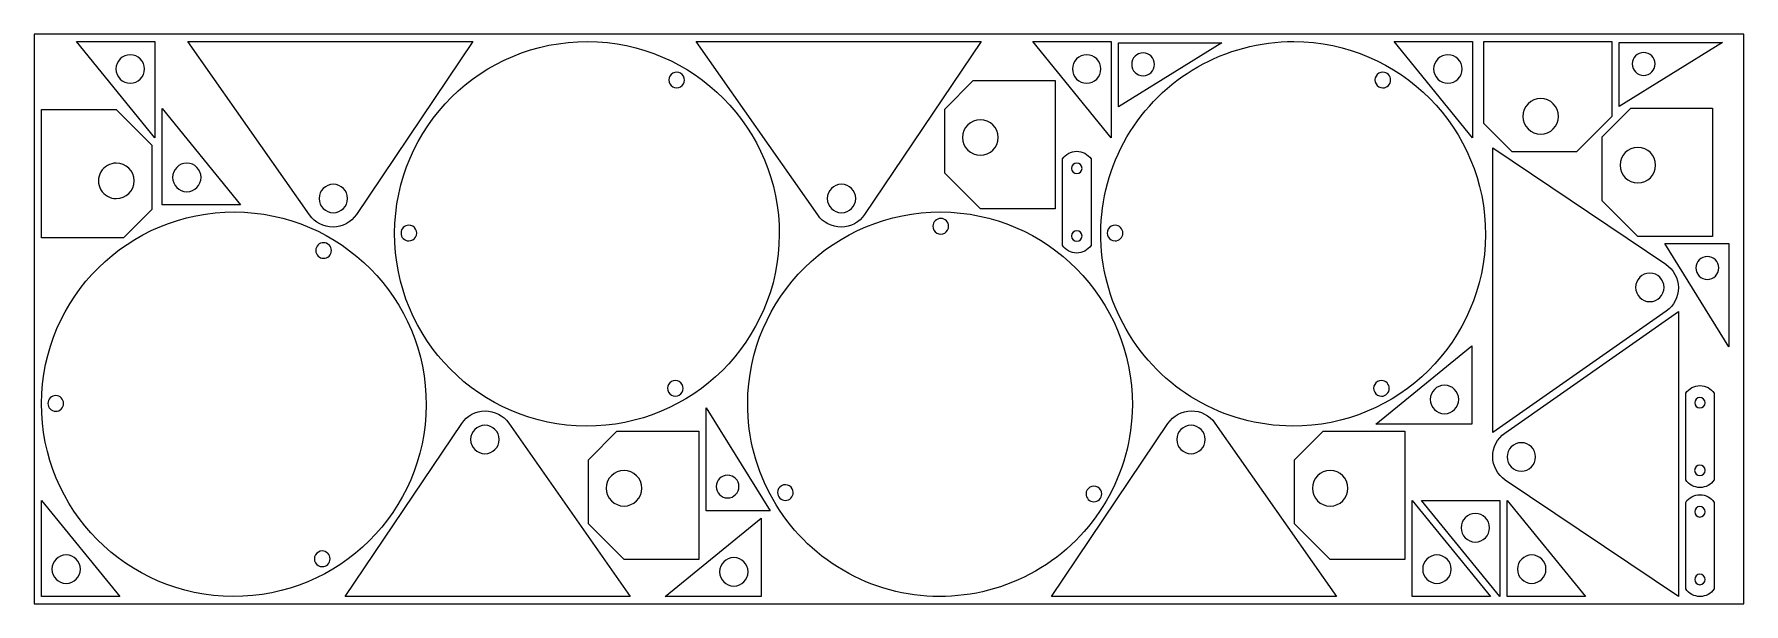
# Model space of a CAD drawing. Header units: metres. Extents: x 0 to 2400, y 0 to 800.
import ezdxf

# ---------------------------------------------------------------- set-up
doc = ezdxf.new("R2010")
doc.units = ezdxf.units.M

msp = doc.modelspace()

# ---------------------------------------------------------------- linework, layer by layer
for points in [[(0, 0), (2400, 0), (2400, 800), (0, 800)], [(169.4, 789.6), (169.4, 654.6), (59.4, 789.6)], [(1512.1, 789.6), (1512.1, 654.6), (1402.1, 789.6)], [(1522.4, 787.8), (1667.4, 787.8), (1522.4, 697.8)], [(2019.2, 789.6), (2019.2, 654.6), (1909.2, 789.6)], [(2074.9, 634.6), (2034.9, 674.6), (2034.9, 789.6), (2214.9, 789.6), (2214.9, 684.6), (2164.9, 634.6)], [(2225.2, 788.4), (2370.2, 788.4), (2225.2, 698.4)], [(1278.3, 694.9), (1318.3, 734.9), (1433.3, 734.9), (1433.3, 554.9), (1328.3, 554.9), (1278.3, 604.9)], [(2201.2, 656), (2241.2, 696), (2356.2, 696), (2356.2, 516), (2251.2, 516), (2201.2, 566)], [(165.3, 554), (125.3, 514), (10.3, 514), (10.3, 694), (115.3, 694), (165.3, 644)], [(179.7, 560.4), (179.7, 695.4), (289.7, 560.4)], [(2379, 506), (2379, 361), (2289, 506)], [(2018.2, 252.4), (1883.2, 252.4), (2018.2, 362.4)], [(943.2, 130.4), (943.2, 275.4), (1033.2, 130.4)], [(778, 202.3), (818, 242.3), (933, 242.3), (933, 62.3), (828, 62.3), (778, 112.3)], [(1769.3, 202.3), (1809.3, 242.3), (1924.3, 242.3), (1924.3, 62.3), (1819.3, 62.3), (1769.3, 112.3)], [(10.3, 10.3), (10.3, 145.3), (120.3, 10.3)], [(1934.6, 10.3), (1934.6, 145.3), (2044.6, 10.3)], [(2057.7, 145.3), (2057.7, 10.3), (1947.7, 145.3)], [(2067.7, 10.3), (2067.7, 145.3), (2177.7, 10.3)], [(1020.6, 10.3), (885.6, 10.3), (1020.6, 120.3)]]:
    msp.add_lwpolyline(points, close=True)
for points in [[(134.8, 771.1, 1), (134.8, 731.1, 1)], [(615.9, 789.7), (452.4, 546.7, -0.526512), (386.5, 546.1), (215.9, 789.7)], [(777.1, 789.6, -1), (774.8, 249.6, -1)], [(1329.3, 789.7), (1165.8, 546.7, -0.526512), (1099.9, 546.1), (929.3, 789.7)], [(1477.5, 771.1, 1), (1477.5, 731.1, 1)], [(1768.5, 789.6, -1), (1766.1, 249.6, -1)], [(1540.7, 757.6, 1), (1572.7, 757.6, 1)], [(1984.6, 771.1, 1), (1984.6, 731.1, 1)], [(2243.4, 758.2, 1), (2275.4, 758.2, 1)], [(902, 746.6, 1), (901.9, 724.6, 1)], [(1893.3, 746.6, 1), (1893.2, 724.6, 1)], [(2089.9, 684.6, 1), (2139.9, 684.6, 1)], [(1328.3, 679.9, 1), (1328.3, 629.9, 1)], [(1483.6, 624.8), (1483.6, 503.3, -0.536675), (1443.6, 503.3), (1443.6, 624.8, -0.536675)], [(2047.6, 640.4), (2290.5, 476.9, -0.526512), (2291.2, 411), (2047.6, 240.4)], [(2251.2, 641, 1), (2251.2, 591, 1)], [(115.3, 569, 1), (115.3, 619, 1)], [(214.3, 578.8, 1), (214.3, 618.8, 1)], [(1463.6, 604.2, 1), (1463.6, 618.9, 1)], [(399.9, 569.2, 1), (439.9, 569.2, 1)], [(1113.3, 569.2, 1), (1153.3, 569.2, 1)], [(281.5, 550.3, -1), (279.1, 10.3, -1)], [(526, 531.7, 1), (525.9, 509.7, 1)], [(1541.6, 279.1, -1), (1001.6, 281.5, -1)], [(1283.7, 530.2, 1), (1261.7, 530.3, 1)], [(1517.4, 531.7, 1), (1517.3, 509.7, 1)], [(406.3, 507.2, 1), (406.2, 485.2, 1)], [(1463.6, 509.2, 1), (1463.6, 523.9, 1)], [(2348.8, 487.7, 1), (2348.8, 455.7, 1)], [(2268.1, 424.4, 1), (2268.1, 464.4, 1)], [(2308.2, 10.3), (2065.2, 173.8, -0.526512), (2064.6, 239.7), (2308.2, 410.3)], [(900.1, 313.6, 1), (900, 291.6, 1)], [(1891.4, 313.6, 1), (1891.3, 291.6, 1)], [(30.3, 292.4, 1), (30.2, 270.4, 1)], [(1999.8, 287, 1), (1959.8, 287, 1)], [(2358.4, 295.7), (2358.4, 174.1, -0.536675), (2318.4, 174.1), (2318.4, 295.7, -0.536675)], [(2338.4, 275.1, 1), (2338.4, 289.7, 1)], [(436.7, 10.3), (600.2, 253.3, -0.526512), (666.1, 253.9), (836.7, 10.3)], [(1428, 10.3), (1591.5, 253.3, -0.526512), (1657.5, 253.9), (1828, 10.3)], [(652.7, 230.8, 1), (612.7, 230.8, 1)], [(1644, 230.8, 1), (1604, 230.8, 1)], [(2087.7, 226.3, 1), (2087.7, 186.3, 1)], [(2338.4, 180, 1), (2338.4, 194.8, 1)], [(828, 187.3, 1), (828, 137.3, 1)], [(973.4, 148.7, 1), (973.4, 180.7, 1)], [(1819.3, 187.3, 1), (1819.3, 137.3, 1)], [(1065.6, 156.2, 1), (1043.6, 156.3, 1)], [(1498.6, 154.3, 1), (1476.6, 154.4, 1)], [(2358.4, 142.5), (2358.4, 21, -0.536675), (2318.4, 21), (2318.4, 142.5, -0.536675)], [(2023.1, 126.8, 1), (2023.1, 86.8, 1)], [(2338.4, 121.9, 1), (2338.4, 136.6, 1)], [(404.4, 74.2, 1), (404.3, 52.2, 1)], [(44.9, 28.7, 1), (44.9, 68.7, 1)], [(1002.2, 44.9, 1), (962.2, 44.9, 1)], [(1969.2, 28.7, 1), (1969.2, 68.7, 1)], [(2102.3, 28.7, 1), (2102.3, 68.7, 1)], [(2338.4, 26.9, 1), (2338.4, 41.6, 1)]]:
    msp.add_lwpolyline(points, format="xyb", close=True)

doc.saveas('drawing.dxf')
